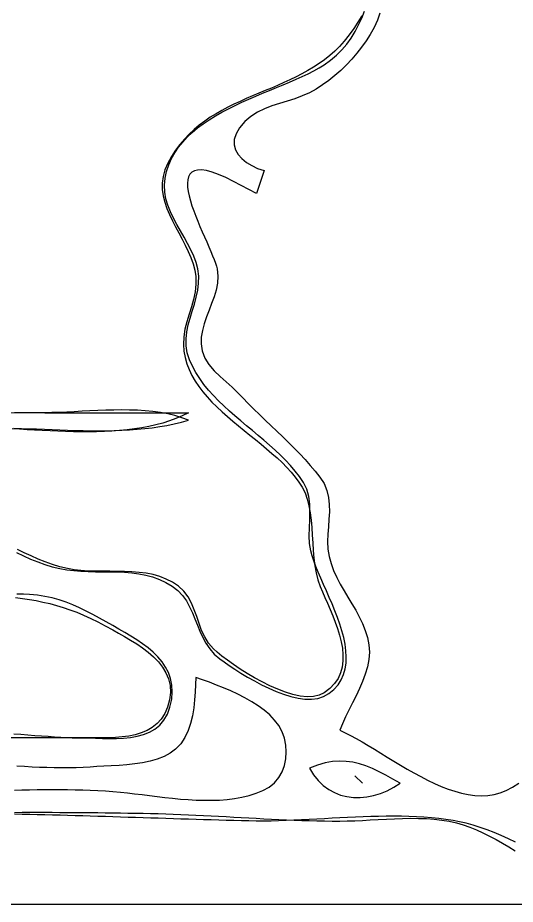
# Model space of a CAD drawing. Extents: x 0 to 411, y 0 to 483.
# Drawn here: x 140.4 to 206.2, y 0 to 117.2 of the extents above; entities that cross this region are included whole.
import ezdxf

# ---------------------------------------------------------------- set-up
doc = ezdxf.new("R2010")
doc.units = 0
for name, color, linetype in [('C29', 29, 'CONTINUOUS'), ('C39', 39, 'CONTINUOUS'), ('C59', 59, 'CONTINUOUS'), ('C7', 7, 'CONTINUOUS')]:
    doc.layers.add(name, color=color, linetype=linetype)

msp = doc.modelspace()

# ---------------------------------------------------------------- linework, layer by layer
at = {"layer": 'C29'}
for points in [[(139.9926, 15.1021), (140.9972, 15.1221), (142.0023, 15.1402), (143.0076, 15.1555), (144.0129, 15.1668), (145.0179, 15.1731), (146.0222, 15.1734), (147.0257, 15.1665), (148.0279, 15.1515), (149.0286, 15.1272), (150.0276, 15.0926), (151.0245, 15.0467), (152.0191, 14.9883), (153.011, 14.9165), (154, 14.8302), (154.9322, 14.7339), (155.8879, 14.6233), (156.864, 14.503), (157.8576, 14.3775), (158.8657, 14.2516), (159.8854, 14.1299), (160.9137, 14.0169), (161.9477, 13.9174), (162.9844, 13.8359), (164.0209, 13.7771), (165.0542, 13.7456), (166.0814, 13.7461), (167.0994, 13.7831), (168.1055, 13.8613), (169.0965, 13.9853), (170.0696, 14.1598), (171.0218, 14.3894), (171.9502, 14.6787), (172.8518, 15.0324), (173.6763, 15.4888), (174.372, 16.0686), (174.9395, 16.7523), (175.3795, 17.5203), (175.6928, 18.3532), (175.88, 19.2315), (175.9419, 20.1357), (175.8791, 21.0463), (175.6925, 21.9438), (175.3828, 22.8086), (174.9505, 23.6214), (174.3966, 24.3626), (173.7442, 25.0325), (173.0142, 25.6576), (172.2182, 26.2404), (171.3678, 26.7834), (170.4747, 27.2891), (169.5504, 27.7602), (168.6065, 28.199), (167.6547, 28.6083), (166.7065, 28.9905), (165.7736, 29.3481), (164.8675, 29.6837), (164, 30)], [(164, 30), (163.9426, 29.0482), (163.884, 28.0468), (163.807, 27.0146), (163.6944, 25.9704), (163.529, 24.9332), (163.2938, 23.9218), (162.9717, 22.955), (162.5453, 22.0516), (161.9977, 21.2306), (161.3117, 20.5108), (160.5918, 19.9799), (159.7789, 19.5446), (158.8887, 19.1944), (157.9371, 18.9189), (156.9396, 18.7074), (155.9122, 18.5497), (154.8706, 18.4352), (153.8304, 18.3535), (152.8075, 18.2941), (151.8176, 18.2465), (150.8765, 18.2003), (150, 18.145), (149.0769, 18.0866), (148.1417, 18.0488), (147.1953, 18.0296), (146.2386, 18.0271), (145.2725, 18.0394), (144.298, 18.0646), (143.3159, 18.1007), (142.3272, 18.1459), (141.3328, 18.1983), (140.3336, 18.2559)]]:
    msp.add_lwpolyline(points, dxfattribs=at)
at = {"layer": 'C39'}
for points in [[(140.2936, 46.495), (141.2134, 46.061), (142.1422, 45.6514), (143.0825, 45.273), (144.0371, 44.9323), (145.0087, 44.6359), (146, 44.3904), (146.9139, 44.2235), (147.8442, 44.1095), (148.7879, 44.0375), (149.7418, 43.9968), (150.7028, 43.9768), (151.6678, 43.9668), (152.6336, 43.956), (153.5972, 43.9339), (154.5555, 43.8895), (155.5053, 43.8124), (156.4434, 43.6918), (157.367, 43.517), (158.2726, 43.2772), (159.1574, 42.9619), (160.0182, 42.5603), (160.8518, 42.0617), (161.5959, 41.4746), (162.2127, 40.818), (162.7251, 40.104), (163.1559, 39.3448), (163.5282, 38.5523), (163.8648, 37.7387), (164.1886, 36.916), (164.5227, 36.0965), (164.8898, 35.292), (165.313, 34.5148), (165.8152, 33.7769), (166.4192, 33.0904), (167.1481, 32.4675), (167.7274, 32.049), (168.3937, 31.5847), (169.1363, 31.0873), (169.9445, 30.5698), (170.8076, 30.0449), (171.7151, 29.5256), (172.6561, 29.0245), (173.62, 28.5547), (174.5962, 28.1288), (175.5739, 27.7598), (176.5426, 27.4605), (177.4915, 27.2437), (178.41, 27.1223), (179.2874, 27.1091), (180.113, 27.217), (180.8762, 27.4587), (181.5663, 27.8472), (182.2388, 28.4051), (182.7833, 29.0156), (183.2081, 29.6741), (183.5214, 30.3762), (183.7316, 31.1175), (183.847, 31.8935), (183.8759, 32.6997), (183.8265, 33.5316), (183.7073, 34.3849), (183.5264, 35.255), (183.2923, 36.1376), (183.0132, 37.0281), (182.6974, 37.922), (182.3533, 38.815), (181.989, 39.7026), (181.6131, 40.5802), (181.2336, 41.4435), (180.8591, 42.288), (180.4977, 43.1093), (180.1578, 43.9028), (179.8476, 44.6642), (179.5756, 45.3889), (179.3499, 46.0725), (179.179, 46.7106), (179.0248, 47.699), (178.9778, 48.725), (178.997, 49.7746), (179.0414, 50.8336), (179.07, 51.8881), (179.0417, 52.924), (178.9157, 53.9273), (178.6507, 54.884), (178.206, 55.78), (177.6842, 56.5454), (177.1148, 57.2854), (176.503, 58.0028), (175.8536, 58.7004), (175.1718, 59.3812), (174.4627, 60.0478), (173.7312, 60.7033), (172.9825, 61.3504), (172.2216, 61.9921), (171.4536, 62.6311), (170.6835, 63.2704), (169.9164, 63.9128), (169.1573, 64.5611), (168.4113, 65.2183), (167.6835, 65.8871), (166.9788, 66.5704), (166.3025, 67.2712), (165.6594, 67.9921), (165.0548, 68.7362), (164.4935, 69.5062), (163.9808, 70.3051), (163.5216, 71.1356), (163.1211, 72.0007), (162.8206, 72.9315), (162.6837, 73.8551), (162.6832, 74.7733), (162.7923, 75.6875), (162.9838, 76.5993), (163.2309, 77.5103), (163.5065, 78.4222), (163.7836, 79.3365), (164.0352, 80.2548), (164.2343, 81.1787), (164.354, 82.1098), (164.3671, 83.0497), (164.2469, 84), (164.0204, 84.8555), (163.7064, 85.7016), (163.3238, 86.5406), (162.891, 87.3751), (162.4267, 88.2073), (161.9496, 89.0398), (161.4783, 89.8749), (161.0315, 90.715), (160.6278, 91.5625), (160.2859, 92.4199), (160.0244, 93.2895), (159.8619, 94.1738), (159.8172, 95.0752), (159.9089, 95.9961), (160.1164, 96.9068), (160.4026, 97.7694), (160.7627, 98.5861), (161.1921, 99.359), (161.6863, 100.0904), (162.2405, 100.7826), (162.8502, 101.4378), (163.5108, 102.0582), (164.2176, 102.646), (164.966, 103.2035), (165.7515, 103.733), (166.5693, 104.2365), (167.415, 104.7165), (168.2838, 105.175), (169.1711, 105.6144), (170.0724, 106.0369), (170.9829, 106.4447), (171.8982, 106.8401), (172.8136, 107.2252), (173.7244, 107.6023), (174.6261, 107.9737), (175.514, 108.3415), (176.3835, 108.7081), (177.23, 109.0756), (178.0489, 109.4463), (178.8355, 109.8223), (179.5854, 110.2061), (180.2937, 110.5996), (180.956, 111.0054), (181.8021, 111.6066), (182.577, 112.2651), (183.2839, 112.9763), (183.9262, 113.7359), (184.5073, 114.5392), (185.0307, 115.3819), (185.4997, 116.2594), (185.9176, 117.1674), (186.2879, 118.1014)], [(131, 65.003), (144, 65), (163, 65), (162.1897, 64.5969), (161.3525, 64.2361), (160.49, 63.9155), (159.6042, 63.6332), (158.6967, 63.387), (157.7693, 63.1749), (156.8237, 62.9948), (155.8618, 62.8448), (154.8853, 62.7227), (153.8959, 62.6266), (152.8954, 62.5543), (151.8856, 62.5038), (150.8682, 62.4731), (149.8451, 62.4601), (148.8179, 62.4628), (147.7884, 62.4791), (146.7584, 62.507), (145.7296, 62.5445), (144.7039, 62.5894), (143.6829, 62.6398), (142.6685, 62.6935), (141.6624, 62.7486), (140.6663, 62.803), (139.6821, 62.8547)], [(139.9032, 22.5367), (140.855, 22.4706), (141.7896, 22.4031), (142.7044, 22.3358), (143.5969, 22.2704), (144.4643, 22.2083), (145.3043, 22.1514), (146.114, 22.1012), (146.8911, 22.0593), (147.6328, 22.0274), (148.3366, 22.0071), (149, 22), (149.8462, 21.9886), (150.7318, 21.9627), (151.6453, 21.935), (152.575, 21.9182), (153.5093, 21.9247), (154.4367, 21.9674), (155.3457, 22.0587), (156.2245, 22.2113), (157.0617, 22.4379), (157.8457, 22.7511), (158.5648, 23.1635), (159.2076, 23.6877), (159.7623, 24.3364), (160.2176, 25.1222), (160.5617, 26.0578), (160.7887, 27.0997), (160.8724, 28.073), (160.8235, 28.9818), (160.6526, 29.8304), (160.3705, 30.6229), (159.988, 31.3636), (159.5158, 32.0567), (158.9645, 32.7064), (158.3451, 33.317), (157.6681, 33.8927), (156.9444, 34.4376), (156.1846, 34.9561), (155.3996, 35.4523), (154.5999, 35.9304), (153.7965, 36.3947), (153, 36.8495), (152.1112, 37.3558), (151.233, 37.8479), (150.3606, 38.3211), (149.4895, 38.7706), (148.6148, 39.1919), (147.732, 39.5801), (146.8363, 39.9308), (145.9229, 40.2392), (144.9873, 40.5007), (144.0248, 40.7105), (143.0305, 40.864), (142, 40.9567), (141.1864, 40.9906), (140.3272, 41.0042)], [(179, 18), (179.5497, 17.1234), (180.1626, 16.3635), (180.8325, 15.7179), (181.5529, 15.1842), (182.3176, 14.7598), (183.1201, 14.4424), (183.9541, 14.2296), (184.8133, 14.119), (185.6914, 14.108), (186.582, 14.1943), (187.4786, 14.3754), (188.3751, 14.649), (189.2651, 15.0126), (190.1421, 15.4637), (191, 16), (190.0378, 16.5524), (189.111, 17.065), (188.2118, 17.5304), (187.3323, 17.9414), (186.4646, 18.2909), (185.6007, 18.5715), (184.7328, 18.776), (183.8531, 18.8972), (182.9536, 18.9279), (182.0264, 18.8607), (181.0636, 18.6885), (180.0575, 18.404), (179, 18)], [(206.2493, 8.2204), (205.2997, 8.6681), (204.3524, 9.0891), (203.4098, 9.4809), (202.4746, 9.8409), (201.5494, 10.1667), (200.6367, 10.4557), (199.7392, 10.7054), (198.8594, 10.9134), (198, 11.0771), (197.0481, 11.2215), (196.0865, 11.342), (195.1157, 11.44), (194.1366, 11.5171), (193.1498, 11.5747), (192.1562, 11.6144), (191.1564, 11.6378), (190.1511, 11.6463), (189.1412, 11.6415), (188.1273, 11.6249), (187.1101, 11.5981), (186.0905, 11.5624), (185.0692, 11.5196), (184.0469, 11.471), (183.0242, 11.4183), (182.0021, 11.3629), (180.9812, 11.3064), (179.9622, 11.2503), (178.9458, 11.1961), (177.9329, 11.1453), (176.9241, 11.0995), (175.9203, 11.0602), (174.922, 11.029), (173.9301, 11.0072), (172.9453, 10.9966), (171.9683, 10.9985), (171, 11.0146), (170.0007, 11.0396), (169.0016, 11.0657), (168.0026, 11.0927), (167.0037, 11.1206), (166.0048, 11.1493), (165.006, 11.1787), (164.0073, 11.2088), (163.0086, 11.2393), (162.0099, 11.2704), (161.0113, 11.3018), (160.0126, 11.3335), (159.014, 11.3654), (158.0153, 11.3974), (157.0166, 11.4294), (156.0179, 11.4614), (155.0191, 11.4933), (154.0202, 11.5249), (153.0213, 11.5563), (152.0223, 11.5872), (151.0232, 11.6177), (150.024, 11.6476), (149.0247, 11.6769), (148.0252, 11.7055), (147.0256, 11.7332), (146.0259, 11.7601), (145.026, 11.786), (144.0259, 11.8108), (143.0256, 11.8345), (142.0251, 11.8569), (141.0244, 11.8781), (140.0235, 11.8978)], [(0, 0), (219, 0)]]:
    msp.add_lwpolyline(points, dxfattribs=at)
at = {"layer": 'C59'}
for points in [[(188.3156, 117.8431), (187.9822, 116.8802), (187.561, 115.932), (187.0408, 115), (186.4913, 114.1566), (185.8995, 113.3285), (185.2674, 112.5202), (184.597, 111.7361), (183.8903, 110.9808), (183.1492, 110.2587), (182.3759, 109.5743), (181.5723, 108.9321), (180.7405, 108.3365), (179.8823, 107.792), (179, 107.3032), (178.059, 106.8767), (177.075, 106.5179), (176.0656, 106.198), (175.0482, 105.8882), (174.0402, 105.56), (173.0593, 105.1844), (172.1227, 104.733), (171.2481, 104.1769), (170.4529, 103.4876), (169.7467, 102.6501), (169.2926, 101.8538), (169.0692, 101.1014), (169.0548, 100.3958), (169.2279, 99.7398), (169.5671, 99.1361), (170.0507, 98.5875), (170.6574, 98.0968), (171.3655, 97.6668), (172.1535, 97.3002), (173, 97), (172, 94), (167.9599, 96.0872), (166.9816, 96.5062), (166.1246, 96.8082), (165.3827, 96.9998), (164.7499, 97.0872), (164.2201, 97.077), (163.7873, 96.9756), (163.4454, 96.7896), (163.1885, 96.5252), (163.0104, 96.1892), (162.9051, 95.7878), (162.8666, 95.3275), (162.8889, 94.8149), (162.9659, 94.2564), (163.0915, 93.6584), (163.2598, 93.0274), (163.4647, 92.37), (163.7001, 91.6924), (163.96, 91.0013), (164.2384, 90.303), (164.5293, 89.604), (164.8265, 88.9109), (165.124, 88.23), (165.4159, 87.5678), (165.696, 86.9308), (165.9584, 86.3255), (166.197, 85.7583), (166.4057, 85.2357), (166.5785, 84.7641), (166.7094, 84.35), (166.7924, 84), (166.8811, 83.055), (166.8233, 82.1274), (166.6493, 81.2143), (166.389, 80.3129), (166.0726, 79.4203), (165.7301, 78.5338), (165.3918, 77.6505), (165.0877, 76.7677), (164.8479, 75.8825), (164.7026, 74.992), (164.6817, 74.0936), (164.8156, 73.1844)], [(164.8155, 73.1844), (165.1722, 72.2235), (165.719, 71.3521), (166.4042, 70.5513), (167.1757, 69.802), (167.9819, 69.0855), (168.7708, 68.3828), (169.4907, 67.6751), (170.1858, 66.944), (170.9053, 66.2127), (171.6444, 65.4807), (172.3988, 64.7477), (173.1637, 64.013), (173.9346, 63.2765), (174.707, 62.5375), (175.4763, 61.7956), (176.238, 61.0505), (176.9875, 60.3016), (177.7203, 59.5486), (178.4317, 58.7909), (179.1173, 58.0283), (179.7725, 57.2601), (180.3927, 56.4861), (180.9476, 55.6181), (181.3169, 54.7197), (181.5328, 53.7953), (181.6274, 52.8493), (181.6329, 51.8863), (181.5815, 50.9107), (181.5054, 49.927), (181.4367, 48.9396), (181.4077, 47.953), (181.4504, 46.9716), (181.5972, 46), (181.8569, 45.039), (182.2006, 44.1099), (182.6119, 43.2067), (183.0747, 42.3234), (183.5727, 41.454), (184.0895, 40.5926), (184.609, 39.7332), (185.1149, 38.8699), (185.5909, 37.9967), (186.0208, 37.1076), (186.3883, 36.1966), (186.6771, 35.2579), (186.8711, 34.2854), (186.9329, 33.3278), (186.8601, 32.3645), (186.6719, 31.3983), (186.3878, 30.4316), (186.0274, 29.4672), (185.61, 28.5077), (185.1552, 27.5557), (184.6824, 26.6138), (184.211, 25.6846), (183.7604, 24.7709), (183.3503, 23.8751), (183, 23), (183.7043, 22.6849), (184.436, 22.3214), (185.1931, 21.9157), (185.9735, 21.4738), (186.7752, 21.0019), (187.5963, 20.5062), (188.4347, 19.9928), (189.2885, 19.4678), (190.1556, 18.9374), (191.034, 18.4077), (191.9218, 17.8849), (192.8169, 17.3751), (193.7174, 16.8844), (194.6212, 16.419), (195.5264, 15.9851), (196.4309, 15.5887), (197.3328, 15.236), (198.23, 14.9332), (199.1205, 14.6863), (200.0024, 14.5017), (200.8736, 14.3852), (201.7322, 14.3433), (202.5761, 14.3818), (203.4034, 14.5071), (204.212, 14.7252), (205, 15.0424), (205.8376, 15.485), (206.6665, 16.01)], [(185, 17), (186, 16), (185, 17)]]:
    msp.add_lwpolyline(points, dxfattribs=at)
at = {"layer": 'C7'}
for points in [[(185.9155, 117.4727), (185.4183, 116.6303), (184.8645, 115.7881), (184.2525, 114.9462), (183.581, 114.1049), (182.9797, 113.4289), (182.3468, 112.7993), (181.6845, 112.2126), (180.9951, 111.6652), (180.2811, 111.1537), (179.5447, 110.6745), (178.7884, 110.224), (178.0144, 109.7988), (177.2252, 109.3953), (176.4231, 109.01), (175.6104, 108.6394), (174.7895, 108.2799), (173.9628, 107.928), (173.1326, 107.5802), (172.3012, 107.233), (171.471, 106.8828), (170.6444, 106.5262), (169.8238, 106.1595), (169.0114, 105.7793), (168.2096, 105.382), (167.4208, 104.9641), (166.6473, 104.5221), (165.8915, 104.0525), (165.1558, 103.5517), (164.4425, 103.0162), (163.7539, 102.4424), (163.0924, 101.827), (162.4604, 101.1662), (161.8601, 100.4567), (161.2941, 99.6948), (160.7645, 98.8771), (160.2739, 98), (159.8848, 97.1049), (159.6439, 96.2257), (159.5367, 95.3607), (159.5484, 94.5083), (159.6642, 93.6669), (159.8696, 92.8348), (160.1499, 92.0106), (160.4903, 91.1926), (160.8761, 90.3791), (161.2928, 89.5686), (161.7255, 88.7595), (162.1597, 87.9502), (162.5806, 87.1391), (162.9736, 86.3245), (163.3239, 85.5049), (163.6169, 84.6787), (163.8379, 83.8442), (163.9722, 83), (163.9959, 81.972), (163.8815, 80.9638), (163.666, 79.97), (163.3866, 78.9851), (163.0805, 78.0034), (162.785, 77.0196), (162.5371, 76.0281), (162.3741, 75.0234), (162.3333, 74), (162.404, 73.1294), (162.5571, 72.2881), (162.7871, 71.4745), (163.0888, 70.6867), (163.4569, 69.9232), (163.886, 69.1822), (164.3709, 68.4621), (164.9063, 67.7611), (165.4868, 67.0775), (166.1071, 66.4097), (166.762, 65.756), (167.4461, 65.1147), (168.1541, 64.484), (168.8808, 63.8624), (169.6208, 63.248), (170.3688, 62.6393), (171.1195, 62.0345), (171.8676, 61.4319), (172.6079, 60.8299), (173.3349, 60.2267), (174.0434, 59.6206), (174.7281, 59.01), (175.3837, 58.3932), (176.0049, 57.7685), (176.5863, 57.1342), (177.1227, 56.4885), (177.6088, 55.8299), (178.0393, 55.1566), (178.4194, 54.3958), (178.7145, 53.5707), (178.938, 52.6907), (179.1028, 51.7648), (179.2223, 50.8022), (179.3095, 49.812), (179.3777, 48.8035), (179.4401, 47.7858), (179.5097, 46.7681), (179.5999, 45.7595), (179.7237, 44.7692), (179.8944, 43.8064), (180.1251, 42.8803), (180.429, 42), (180.7194, 41.3055), (181.0416, 40.5672), (181.3838, 39.7916), (181.7342, 38.9849), (182.0813, 38.1533), (182.4131, 37.3033), (182.718, 36.4411), (182.9843, 35.573), (183.2002, 34.7053), (183.3539, 33.8443), (183.4339, 32.9963), (183.4282, 32.1677), (183.3253, 31.3648), (183.1133, 30.5937), (182.7806, 29.8609), (182.3153, 29.1727), (181.7059, 28.5354), (180.9405, 27.9552), (180.2753, 27.6373), (179.5169, 27.4708), (178.679, 27.442), (177.7754, 27.5371), (176.8198, 27.7422), (175.8261, 28.0438), (174.808, 28.428), (173.7793, 28.8811), (172.7538, 29.3893), (171.7452, 29.9389), (170.7674, 30.516), (169.8342, 31.107), (168.9592, 31.6981), (168.1563, 32.2756), (167.4392, 32.8256), (166.8218, 33.3345), (166.3179, 33.7885), (165.6646, 34.5334), (165.153, 35.3508), (164.7459, 36.2202), (164.4058, 37.1215), (164.0954, 38.0343), (163.7774, 38.9383), (163.4144, 39.8133), (162.969, 40.6391), (162.404, 41.3953), (161.6821, 42.0617)], [(139.9276, 62.9533), (140.923, 62.9216), (141.9264, 62.8848), (142.9369, 62.8446), (143.9532, 62.8026), (144.9745, 62.7608), (145.9996, 62.7207), (147.0275, 62.6842), (148.0572, 62.653), (149.0875, 62.6288), (150.1175, 62.6133), (151.1461, 62.6083), (152.1723, 62.6156), (153.195, 62.6368), (154.2132, 62.6737), (155.2257, 62.7281), (156.2317, 62.8017), (157.23, 62.8962), (158.2196, 63.0133), (159.1994, 63.1549), (160.1683, 63.3226), (161.1255, 63.5182), (162.0697, 63.7434), (163, 64), (162.1198, 64.3328), (161.2068, 64.6103), (160.2644, 64.8368), (159.2959, 65.0165), (158.3049, 65.1537), (157.2948, 65.2527), (156.2691, 65.3177), (155.2312, 65.353), (154.1846, 65.3628), (153.1327, 65.3514), (152.0791, 65.3232), (151.0271, 65.2822), (149.9802, 65.2329), (148.9419, 65.1795), (147.9156, 65.1263), (146.9048, 65.0774), (145.913, 65.0372), (144.9435, 65.01), (144, 65), (143.0004, 64.9986), (142.0006, 64.995), (141.0006, 64.99), (140.0004, 64.9841)], [(161.682, 42.0617), (160.8968, 42.5842), (160.0719, 43.0045), (159.2121, 43.3337), (158.3219, 43.5829), (157.4062, 43.7632), (156.4697, 43.8858), (155.5171, 43.9619), (154.5531, 44.0026), (153.5825, 44.0189), (152.61, 44.0222), (151.6404, 44.0235), (150.6782, 44.034), (149.7284, 44.0647), (148.7956, 44.127), (147.8845, 44.2318), (147, 44.3904), (146.0001, 44.6375), (145.0238, 44.9339), (144.068, 45.273), (143.1294, 45.6483), (142.2048, 46.0531), (141.2911, 46.4808), (140.3849, 46.9248)], [(140.1499, 40.5548), (141.0742, 40.4376), (141.9841, 40.3011), (142.8831, 40.143), (143.7744, 39.9607), (144.6614, 39.752), (145.5474, 39.5142), (146.4358, 39.2452), (147.3298, 38.9423), (148.2329, 38.6032), (149.1483, 38.2255), (150.0794, 37.8067), (151.0294, 37.3445), (152.0019, 36.8364), (153, 36.28), (153.7589, 35.8478), (154.5495, 35.3963), (155.3553, 34.9214), (156.1597, 34.4191), (156.9464, 33.8855), (157.6988, 33.3165), (158.4005, 32.7083), (159.0349, 32.0567), (159.5857, 31.3579), (160.0363, 30.6078), (160.3703, 29.8025), (160.5712, 28.938), (160.6224, 28.0102), (160.5077, 27.0154), (160.2453, 26.0433), (159.8763, 25.2045), (159.4104, 24.4892), (158.8574, 23.8877), (158.2271, 23.3902), (157.5294, 22.987), (156.7741, 22.6684), (155.9709, 22.4246), (155.1296, 22.2459), (154.2602, 22.1225), (153.3723, 22.0448), (152.4758, 22.003), (151.5805, 21.9873), (150.6962, 21.9881), (149.8328, 21.9955), (149, 22), (128, 22)], [(140.0042, 12.1555), (141.0046, 12.1577), (142.005, 12.1591), (143.0054, 12.1595), (144.0057, 12.1589), (145.006, 12.1572), (146.0062, 12.1544), (147.0063, 12.1504), (148.0063, 12.1452), (149.0063, 12.1386), (150.0061, 12.1306), (151.0059, 12.1212), (152.0056, 12.1102), (153.0052, 12.0976), (154.0046, 12.0834), (155.0039, 12.0675), (156.0031, 12.0497), (157.0022, 12.0302), (158.0012, 12.0087), (159, 11.9853), (160.0012, 11.9577), (161.0017, 11.9246), (162.0013, 11.8866), (163.0003, 11.8441), (163.9988, 11.7979), (164.9967, 11.7485), (165.9944, 11.6965), (166.9918, 11.6426), (167.989, 11.5872), (168.9862, 11.5311), (169.9834, 11.4748), (170.9808, 11.419), (171.9785, 11.3642), (172.9765, 11.3109), (173.9751, 11.2599), (174.9742, 11.2118), (175.9739, 11.167), (176.9745, 11.1263), (177.9759, 11.0902), (178.9783, 11.0593), (179.9818, 11.0342), (180.9865, 11.0156), (181.9925, 11.004), (183, 11), (183.9777, 11.0121), (184.981, 11.0448), (186.0057, 11.0922), (187.0474, 11.1489), (188.1021, 11.2089), (189.1654, 11.2668), (190.233, 11.3167), (191.3009, 11.353), (192.3646, 11.37), (193.42, 11.362), (194.4629, 11.3233), (195.489, 11.2483), (196.4941, 11.1313), (197.4739, 10.9665), (198.4243, 10.7484), (199.3164, 10.4863), (200.1997, 10.1771), (201.0752, 9.825), (201.9437, 9.4347), (202.8061, 9.0106), (203.6632, 8.5572), (204.5159, 8.079), (205.3652, 7.5805), (206.2118, 7.0661)]]:
    msp.add_lwpolyline(points, dxfattribs=at)

doc.saveas('drawing.dxf')
